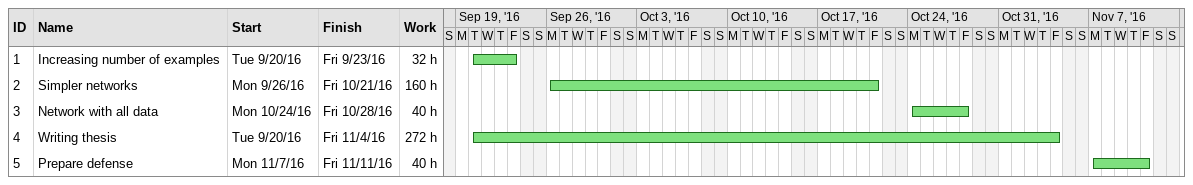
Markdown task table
| ID | Task | Start | Finish | Work (h) |
|---|---|---|---|---|
| 1 | Increasing number of examples | 2016-09-20 | 2016-09-23 | 32 |
| 2 | Simpler networks | 2016-09-26 | 2016-10-21 | 160 |
| 3 | Network with all data | 2016-10-24 | 2016-10-28 | 40 |
| 4 | Writing thesis | 2016-09-20 | 2016-11-04 | 272 |
| 5 | Prepare defense | 2016-11-07 | 2016-11-11 | 40 |
